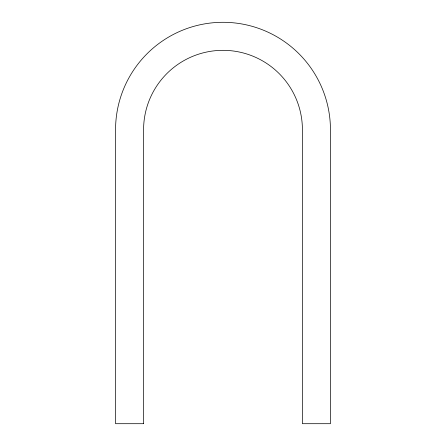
<?xml version="1.0" encoding="UTF-8"?>
<svg xmlns="http://www.w3.org/2000/svg" width="446" height="446" viewBox="0 0 446 446"><rect width="100%" height="100%" fill="white"/><g stroke="black" fill="none" stroke-linecap="round" stroke-linejoin="round"><path stroke-width="0.67" d="M143.59 423.7L115.559 423.7L115.559 129.741A107.441 107.441 0 0 1 223 22.3A107.441 107.441 0 0 1 330.441 129.741L330.441 423.7L302.41 423.7L302.41 129.741A79.41 79.41 0 0 0 223 50.331A79.41 79.41 0 0 0 143.59 129.741L143.59 423.7"/></g></svg>
